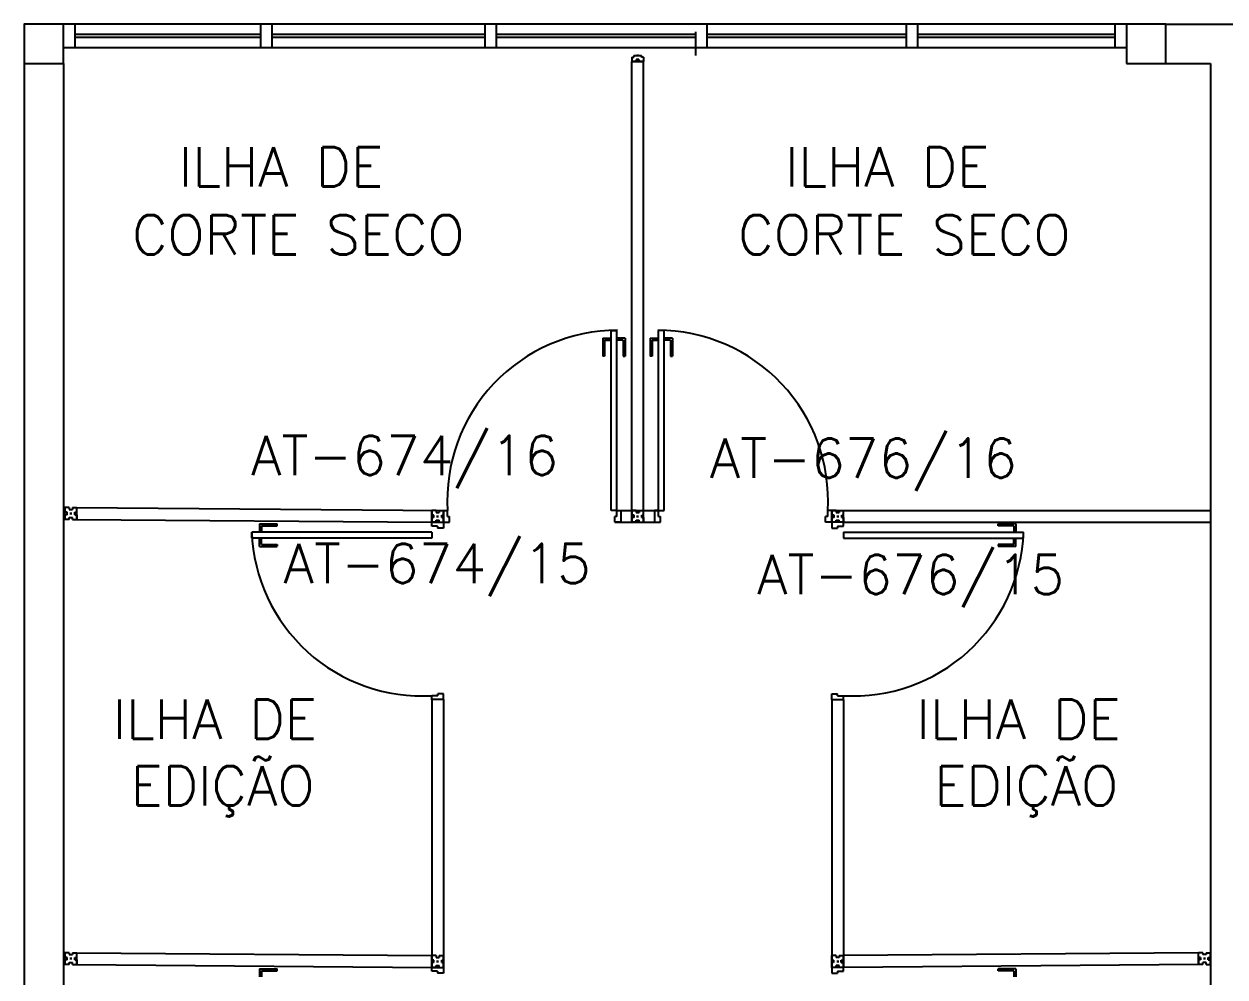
# Model space of a CAD drawing. Header units: millimetres. Extents: x 2552 to 3104, y 1319 to 1450.
# Drawn here: x 2759.27 to 2765.37, y 1346.9 to 1351.74 of the extents above; entities that cross this region are included whole.
import ezdxf

# ---------------------------------------------------------------- set-up
doc = ezdxf.new("R2010")
doc.units = ezdxf.units.MM
doc.linetypes.add('HIDDEN', pattern=[0.375, 0.25, -0.125])
for name, color, linetype in [('AR-DIV-EXI', 2, 'Continuous'), ('AR-EST-CNC', 3, 'Continuous'), ('AR-POR-PRJ', 1, 'HIDDEN'), ('AR-REV', 2, 'Continuous'), ('BI-POR-EXI', 2, 'Continuous'), ('TEXTO', 2, 'Continuous'), ('TEXTO-ENDEREÇO', 2, 'Continuous')]:
    doc.layers.add(name, color=color, linetype=linetype)
doc.styles.add('UNB-100', font='simplex.shx', dxfattribs={"height": 0.2})
doc.styles.add('UNB-100-1', font='simplex.shx', dxfattribs={"height": 0.2})

msp = doc.modelspace()

# ---------------------------------------------------------------- linework, layer by layer
at = {"layer": 'AR-DIV-EXI'}
for p, q in [((2762.353, 1349.2677), (2762.353, 1351.5477)), ((2762.413, 1349.2677), (2762.413, 1351.5477)), ((2759.4958, 1349.2823), (2759.4738, 1349.2823)), ((2759.4738, 1349.2823), (2759.4738, 1349.2583)), ((2759.4738, 1349.2823), (2759.4738, 1349.2613)), ((2759.4738, 1349.2223), (2759.4738, 1349.2823)), ((2759.4738, 1349.2613), (2759.4738, 1349.2793)), ((2759.4958, 1349.2823), (2759.4958, 1349.2723)), ((2759.4958, 1349.2723), (2759.5118, 1349.2723)), ((2759.5118, 1349.2823), (2759.5338, 1349.2823)), ((2759.5118, 1349.2823), (2759.5118, 1349.2723)), ((2759.5338, 1349.2223), (2759.5338, 1349.2823)), ((2759.5338, 1349.2583), (2759.5338, 1349.2823)), ((2759.5338, 1349.2819), (2761.3969, 1349.2677)), ((2761.359, 1349.2677), (2761.337, 1349.2677)), ((2761.337, 1349.2677), (2761.337, 1349.2437)), ((2761.337, 1349.2677), (2761.337, 1349.2467)), ((2761.337, 1349.2077), (2761.337, 1349.2677)), ((2761.337, 1349.2467), (2761.337, 1349.2647)), ((2761.359, 1349.2677), (2761.359, 1349.2577)), ((2761.375, 1349.2677), (2761.397, 1349.2677)), ((2761.375, 1349.2677), (2761.375, 1349.2577)), ((2762.2976, 1349.2677), (2762.4884, 1349.2677)), ((2762.375, 1349.2677), (2762.353, 1349.2677)), ((2762.353, 1349.2677), (2762.353, 1349.2437)), ((2762.353, 1349.2677), (2762.353, 1349.2467)), ((2762.353, 1349.2077), (2762.353, 1349.2677)), ((2762.353, 1349.2467), (2762.353, 1349.2647)), ((2762.375, 1349.2677), (2762.375, 1349.2577)), ((2762.391, 1349.2677), (2762.413, 1349.2677)), ((2762.391, 1349.2677), (2762.391, 1349.2577)), ((2762.413, 1349.2077), (2762.413, 1349.2677)), ((2762.413, 1349.2437), (2762.413, 1349.2677)), ((2763.3909, 1349.2677), (2763.3689, 1349.2677)), ((2763.3689, 1349.2677), (2765.2922, 1349.2677)), ((2763.3909, 1349.2677), (2763.3909, 1349.2577)), ((2763.4069, 1349.2677), (2763.4289, 1349.2677)), ((2763.4069, 1349.2677), (2763.4069, 1349.2577)), ((2763.4289, 1349.2077), (2763.4289, 1349.2677)), ((2763.4289, 1349.2437), (2763.4289, 1349.2677)), ((2759.4853, 1349.2583), (2759.4738, 1349.2583)), ((2759.4833, 1349.2583), (2759.4738, 1349.2583)), ((2759.4738, 1349.2473), (2759.4738, 1349.2573)), ((2759.4738, 1349.2223), (2759.4738, 1349.2463)), ((2759.4853, 1349.2463), (2759.4738, 1349.2463)), ((2759.4833, 1349.2463), (2759.4738, 1349.2463)), ((2759.4738, 1349.2433), (2759.4738, 1349.2253)), ((2759.4958, 1349.2223), (2759.4738, 1349.2223)), ((2759.4833, 1349.2583), (2759.4833, 1349.2463)), ((2759.4853, 1349.2463), (2759.4853, 1349.2583)), ((2759.4958, 1349.2323), (2759.5118, 1349.2323)), ((2759.4958, 1349.2223), (2759.4958, 1349.2323)), ((2759.4987, 1349.2523), (2759.5089, 1349.2523)), ((2759.5089, 1349.2523), (2759.4987, 1349.2523)), ((2759.4987, 1349.2523), (2759.5089, 1349.2523)), ((2759.5089, 1349.2523), (2759.4987, 1349.2523)), ((2759.5038, 1349.2574), (2759.5038, 1349.2472)), ((2759.5038, 1349.2472), (2759.5038, 1349.2574)), ((2759.5038, 1349.2574), (2759.5038, 1349.2472)), ((2759.5118, 1349.2223), (2759.5118, 1349.2323)), ((2759.5118, 1349.2223), (2759.5338, 1349.2223)), ((2759.5243, 1349.2583), (2759.5338, 1349.2583)), ((2759.5243, 1349.2583), (2759.5243, 1349.2463)), ((2759.5243, 1349.2463), (2759.5243, 1349.2583)), ((2759.5243, 1349.2583), (2759.5338, 1349.2583)), ((2759.5243, 1349.2463), (2759.5338, 1349.2463)), ((2759.5243, 1349.2463), (2759.5338, 1349.2463)), ((2759.5338, 1349.2473), (2759.5338, 1349.2573)), ((2759.5338, 1349.2463), (2759.5338, 1349.2223)), ((2759.5338, 1349.2223), (2761.337, 1349.2077)), ((2761.3485, 1349.2437), (2761.337, 1349.2437)), ((2761.3465, 1349.2437), (2761.337, 1349.2437)), ((2761.337, 1349.2327), (2761.337, 1349.2427)), ((2761.337, 1349.2077), (2761.337, 1349.2317)), ((2761.3485, 1349.2317), (2761.337, 1349.2317)), ((2761.3465, 1349.2317), (2761.337, 1349.2317)), ((2761.3465, 1349.2437), (2761.3465, 1349.2317)), ((2761.3485, 1349.2317), (2761.3485, 1349.2437)), ((2761.359, 1349.2577), (2761.375, 1349.2577)), ((2761.359, 1349.2177), (2761.375, 1349.2177)), ((2761.359, 1349.2077), (2761.359, 1349.2177)), ((2761.3619, 1349.2377), (2761.3721, 1349.2377)), ((2761.3721, 1349.2377), (2761.3619, 1349.2377)), ((2761.3619, 1349.2377), (2761.3721, 1349.2377)), ((2761.3721, 1349.2377), (2761.3619, 1349.2377)), ((2761.367, 1349.2428), (2761.367, 1349.2326)), ((2761.367, 1349.2326), (2761.367, 1349.2428)), ((2761.367, 1349.2428), (2761.367, 1349.2326)), ((2761.375, 1349.2077), (2761.375, 1349.2177)), ((2761.3875, 1349.2437), (2761.397, 1349.2437)), ((2761.3875, 1349.2437), (2761.3875, 1349.2317)), ((2761.3875, 1349.2317), (2761.3875, 1349.2437)), ((2761.3875, 1349.2437), (2761.397, 1349.2437)), ((2761.3875, 1349.2317), (2761.397, 1349.2317)), ((2761.3875, 1349.2317), (2761.397, 1349.2317)), ((2762.2676, 1349.2077), (2762.4983, 1349.2077)), ((2762.3645, 1349.2437), (2762.353, 1349.2437)), ((2762.3625, 1349.2437), (2762.353, 1349.2437)), ((2762.353, 1349.2327), (2762.353, 1349.2427)), ((2762.353, 1349.2077), (2762.353, 1349.2317)), ((2762.3645, 1349.2317), (2762.353, 1349.2317)), ((2762.3625, 1349.2317), (2762.353, 1349.2317)), ((2762.353, 1349.2287), (2762.353, 1349.2107)), ((2762.375, 1349.2077), (2762.353, 1349.2077)), ((2762.3625, 1349.2437), (2762.3625, 1349.2317)), ((2762.3645, 1349.2317), (2762.3645, 1349.2437)), ((2762.375, 1349.2577), (2762.391, 1349.2577)), ((2762.375, 1349.2177), (2762.391, 1349.2177)), ((2762.375, 1349.2077), (2762.375, 1349.2177)), ((2762.3779, 1349.2377), (2762.3881, 1349.2377)), ((2762.3881, 1349.2377), (2762.3779, 1349.2377)), ((2762.3779, 1349.2377), (2762.3881, 1349.2377)), ((2762.3881, 1349.2377), (2762.3779, 1349.2377)), ((2762.383, 1349.2428), (2762.383, 1349.2326)), ((2762.383, 1349.2326), (2762.383, 1349.2428)), ((2762.383, 1349.2428), (2762.383, 1349.2326)), ((2762.391, 1349.2077), (2762.391, 1349.2177)), ((2762.391, 1349.2077), (2762.413, 1349.2077)), ((2762.4035, 1349.2437), (2762.413, 1349.2437)), ((2762.4035, 1349.2437), (2762.4035, 1349.2317)), ((2762.4035, 1349.2317), (2762.4035, 1349.2437)), ((2762.4035, 1349.2437), (2762.413, 1349.2437)), ((2762.4035, 1349.2317), (2762.413, 1349.2317)), ((2762.4035, 1349.2317), (2762.413, 1349.2317)), ((2762.413, 1349.2327), (2762.413, 1349.2427)), ((2762.413, 1349.2317), (2762.413, 1349.2077)), ((2763.3804, 1349.2437), (2763.3689, 1349.2437)), ((2763.3784, 1349.2437), (2763.3689, 1349.2437)), ((2763.3804, 1349.2317), (2763.3689, 1349.2317)), ((2763.3784, 1349.2317), (2763.3689, 1349.2317)), ((2763.4289, 1349.2077), (2763.3689, 1349.2077)), ((2763.3784, 1349.2437), (2763.3784, 1349.2317)), ((2763.3804, 1349.2317), (2763.3804, 1349.2437)), ((2763.3909, 1349.2577), (2763.4069, 1349.2577)), ((2763.3909, 1349.2177), (2763.4069, 1349.2177)), ((2763.3909, 1349.2077), (2763.3909, 1349.2177)), ((2763.3938, 1349.2377), (2763.404, 1349.2377)), ((2763.404, 1349.2377), (2763.3938, 1349.2377)), ((2763.3938, 1349.2377), (2763.404, 1349.2377)), ((2763.404, 1349.2377), (2763.3938, 1349.2377)), ((2763.3989, 1349.2428), (2763.3989, 1349.2326)), ((2763.3989, 1349.2326), (2763.3989, 1349.2428)), ((2763.3989, 1349.2428), (2763.3989, 1349.2326)), ((2763.4069, 1349.2077), (2763.4069, 1349.2177)), ((2763.4194, 1349.2437), (2763.4289, 1349.2437)), ((2763.4194, 1349.2437), (2763.4194, 1349.2317)), ((2763.4194, 1349.2317), (2763.4194, 1349.2437)), ((2763.4194, 1349.2437), (2763.4289, 1349.2437)), ((2763.4194, 1349.2317), (2763.4289, 1349.2317)), ((2763.4194, 1349.2317), (2763.4289, 1349.2317)), ((2763.4289, 1349.2327), (2763.4289, 1349.2427)), ((2763.4289, 1349.2317), (2763.4289, 1349.2077)), ((2763.4289, 1349.2077), (2765.2922, 1349.2077)), ((2761.337, 1348.3069), (2761.337, 1346.9477)), ((2761.397, 1348.3071), (2761.397, 1346.9477)), ((2763.3689, 1348.3071), (2763.3689, 1346.9477)), ((2763.4289, 1348.3069), (2763.4289, 1346.9477)), ((2759.4958, 1347.0223), (2759.4738, 1347.0223)), ((2759.4738, 1347.0223), (2759.4738, 1346.9983)), ((2759.4738, 1347.0223), (2759.4738, 1347.0013)), ((2759.4738, 1346.9623), (2759.4738, 1347.0223)), ((2759.4738, 1347.0013), (2759.4738, 1347.0193)), ((2759.4958, 1347.0223), (2759.4958, 1347.0123)), ((2759.4958, 1347.0123), (2759.5118, 1347.0123)), ((2759.5118, 1347.0223), (2759.5338, 1347.0223)), ((2759.5118, 1347.0223), (2759.5118, 1347.0123)), ((2759.5338, 1346.9623), (2759.5338, 1347.0223)), ((2759.5338, 1346.9983), (2759.5338, 1347.0223)), ((2759.5338, 1347.0218), (2761.337, 1347.0076)), ((2761.359, 1347.0077), (2761.337, 1347.0077)), ((2761.337, 1347.0077), (2761.337, 1346.9837)), ((2761.337, 1347.0077), (2761.337, 1346.9867)), ((2761.337, 1346.9477), (2761.337, 1347.0077)), ((2761.337, 1346.9867), (2761.337, 1347.0047)), ((2761.359, 1347.0077), (2761.359, 1346.9977)), ((2761.375, 1347.0077), (2761.397, 1347.0077)), ((2761.375, 1347.0077), (2761.375, 1346.9977)), ((2761.397, 1346.9477), (2761.397, 1347.0077)), ((2761.397, 1346.9837), (2761.397, 1347.0077)), ((2763.3689, 1346.9477), (2763.3689, 1347.0077)), ((2763.3909, 1347.0077), (2763.3689, 1347.0077)), ((2763.3689, 1346.9837), (2763.3689, 1347.0077)), ((2763.3909, 1347.0077), (2763.3909, 1346.9977)), ((2763.4069, 1347.0077), (2763.4289, 1347.0077)), ((2763.4069, 1347.0077), (2763.4069, 1346.9977)), ((2765.2322, 1347.0218), (2763.4289, 1347.0076)), ((2763.4289, 1347.0077), (2763.4289, 1346.9837)), ((2763.4289, 1347.0077), (2763.4289, 1346.9867)), ((2763.4289, 1346.9477), (2763.4289, 1347.0077)), ((2763.4289, 1346.9867), (2763.4289, 1347.0047)), ((2765.2322, 1346.9623), (2765.2322, 1347.0223)), ((2765.2542, 1347.0223), (2765.2322, 1347.0223)), ((2765.2322, 1346.9983), (2765.2322, 1347.0223)), ((2765.2542, 1347.0223), (2765.2542, 1347.0123)), ((2765.2702, 1347.0123), (2765.2542, 1347.0123)), ((2765.2702, 1347.0223), (2765.2922, 1347.0223)), ((2765.2702, 1347.0223), (2765.2702, 1347.0123)), ((2765.2922, 1347.0223), (2765.2922, 1346.9983)), ((2765.2922, 1347.0223), (2765.2922, 1347.0013)), ((2765.2922, 1346.9623), (2765.2922, 1347.0223)), ((2765.2922, 1347.0013), (2765.2922, 1347.0193)), ((2759.4853, 1346.9983), (2759.4738, 1346.9983)), ((2759.4833, 1346.9983), (2759.4738, 1346.9983)), ((2759.4738, 1346.9873), (2759.4738, 1346.9973)), ((2759.4738, 1346.9623), (2759.4738, 1346.9863)), ((2759.4853, 1346.9863), (2759.4738, 1346.9863)), ((2759.4833, 1346.9863), (2759.4738, 1346.9863)), ((2759.4738, 1346.9833), (2759.4738, 1346.9653)), ((2759.4958, 1346.9623), (2759.4738, 1346.9623)), ((2759.4833, 1346.9983), (2759.4833, 1346.9863)), ((2759.4853, 1346.9863), (2759.4853, 1346.9983)), ((2759.4958, 1346.9723), (2759.5118, 1346.9723)), ((2759.4958, 1346.9623), (2759.4958, 1346.9723)), ((2759.4987, 1346.9923), (2759.5089, 1346.9923)), ((2759.5089, 1346.9923), (2759.4987, 1346.9923)), ((2759.4987, 1346.9923), (2759.5089, 1346.9923)), ((2759.5089, 1346.9923), (2759.4987, 1346.9923)), ((2759.5038, 1346.9974), (2759.5038, 1346.9872)), ((2759.5038, 1346.9872), (2759.5038, 1346.9974)), ((2759.5038, 1346.9974), (2759.5038, 1346.9872)), ((2759.5118, 1346.9623), (2759.5118, 1346.9723)), ((2759.5118, 1346.9623), (2759.5338, 1346.9623)), ((2759.5243, 1346.9983), (2759.5338, 1346.9983)), ((2759.5243, 1346.9983), (2759.5243, 1346.9863)), ((2759.5243, 1346.9863), (2759.5243, 1346.9983)), ((2759.5243, 1346.9983), (2759.5338, 1346.9983)), ((2759.5243, 1346.9863), (2759.5338, 1346.9863)), ((2759.5243, 1346.9863), (2759.5338, 1346.9863)), ((2759.5338, 1346.9873), (2759.5338, 1346.9973)), ((2759.5338, 1346.9863), (2759.5338, 1346.9623)), ((2759.5338, 1346.9618), (2761.337, 1346.9476)), ((2761.3485, 1346.9837), (2761.337, 1346.9837)), ((2761.3465, 1346.9837), (2761.337, 1346.9837)), ((2761.337, 1346.9727), (2761.337, 1346.9827)), ((2761.337, 1346.9477), (2761.337, 1346.9717)), ((2761.3485, 1346.9717), (2761.337, 1346.9717)), ((2761.3465, 1346.9717), (2761.337, 1346.9717)), ((2761.337, 1346.9687), (2761.337, 1346.9507)), ((2761.3465, 1346.9837), (2761.3465, 1346.9717)), ((2761.3485, 1346.9717), (2761.3485, 1346.9837)), ((2761.359, 1346.9977), (2761.375, 1346.9977)), ((2761.359, 1346.9577), (2761.375, 1346.9577)), ((2761.359, 1346.9477), (2761.359, 1346.9577)), ((2761.3619, 1346.9777), (2761.3721, 1346.9777)), ((2761.3721, 1346.9777), (2761.3619, 1346.9777)), ((2761.3619, 1346.9777), (2761.3721, 1346.9777)), ((2761.3721, 1346.9777), (2761.3619, 1346.9777)), ((2761.367, 1346.9828), (2761.367, 1346.9726)), ((2761.367, 1346.9726), (2761.367, 1346.9828)), ((2761.367, 1346.9828), (2761.367, 1346.9726)), ((2761.375, 1346.9477), (2761.375, 1346.9577)), ((2761.3875, 1346.9837), (2761.397, 1346.9837)), ((2761.3875, 1346.9837), (2761.3875, 1346.9717)), ((2761.3875, 1346.9717), (2761.3875, 1346.9837)), ((2761.3875, 1346.9837), (2761.397, 1346.9837)), ((2761.3875, 1346.9717), (2761.397, 1346.9717)), ((2761.3875, 1346.9717), (2761.397, 1346.9717)), ((2761.397, 1346.9727), (2761.397, 1346.9827)), ((2761.397, 1346.9717), (2761.397, 1346.9477)), ((2763.3784, 1346.9837), (2763.3689, 1346.9837)), ((2763.3784, 1346.9837), (2763.3689, 1346.9837)), ((2763.3689, 1346.9727), (2763.3689, 1346.9827)), ((2763.3784, 1346.9717), (2763.3689, 1346.9717)), ((2763.3784, 1346.9717), (2763.3689, 1346.9717)), ((2763.3689, 1346.9717), (2763.3689, 1346.9477)), ((2763.3784, 1346.9837), (2763.3784, 1346.9717)), ((2763.3784, 1346.9717), (2763.3784, 1346.9837)), ((2763.4069, 1346.9977), (2763.3909, 1346.9977)), ((2763.4069, 1346.9577), (2763.3909, 1346.9577)), ((2763.3909, 1346.9477), (2763.3909, 1346.9577)), ((2763.404, 1346.9777), (2763.3938, 1346.9777)), ((2763.3938, 1346.9777), (2763.404, 1346.9777)), ((2763.404, 1346.9777), (2763.3938, 1346.9777)), ((2763.3938, 1346.9777), (2763.404, 1346.9777)), ((2763.3989, 1346.9828), (2763.3989, 1346.9726)), ((2763.3989, 1346.9726), (2763.3989, 1346.9828)), ((2763.3989, 1346.9828), (2763.3989, 1346.9726)), ((2763.4069, 1346.9477), (2763.4069, 1346.9577)), ((2763.4174, 1346.9717), (2763.4174, 1346.9837)), ((2763.4174, 1346.9837), (2763.4289, 1346.9837)), ((2763.4174, 1346.9717), (2763.4289, 1346.9717)), ((2763.4194, 1346.9837), (2763.4289, 1346.9837)), ((2763.4194, 1346.9837), (2763.4194, 1346.9717)), ((2763.4194, 1346.9717), (2763.4289, 1346.9717)), ((2763.4289, 1346.9727), (2763.4289, 1346.9827)), ((2763.4289, 1346.9477), (2763.4289, 1346.9717)), ((2763.4289, 1346.9687), (2763.4289, 1346.9507)), ((2765.2322, 1346.9618), (2763.4289, 1346.9476)), ((2765.2417, 1346.9983), (2765.2322, 1346.9983)), ((2765.2417, 1346.9983), (2765.2322, 1346.9983)), ((2765.2322, 1346.9873), (2765.2322, 1346.9973)), ((2765.2417, 1346.9863), (2765.2322, 1346.9863)), ((2765.2417, 1346.9863), (2765.2322, 1346.9863)), ((2765.2322, 1346.9863), (2765.2322, 1346.9623)), ((2765.2542, 1346.9623), (2765.2322, 1346.9623)), ((2765.2417, 1346.9983), (2765.2417, 1346.9863)), ((2765.2417, 1346.9863), (2765.2417, 1346.9983)), ((2765.2702, 1346.9723), (2765.2542, 1346.9723)), ((2765.2542, 1346.9623), (2765.2542, 1346.9723)), ((2765.2673, 1346.9923), (2765.2571, 1346.9923)), ((2765.2571, 1346.9923), (2765.2673, 1346.9923)), ((2765.2673, 1346.9923), (2765.2571, 1346.9923)), ((2765.2571, 1346.9923), (2765.2673, 1346.9923)), ((2765.2622, 1346.9974), (2765.2622, 1346.9872)), ((2765.2622, 1346.9872), (2765.2622, 1346.9974)), ((2765.2622, 1346.9974), (2765.2622, 1346.9872)), ((2765.2702, 1346.9623), (2765.2702, 1346.9723)), ((2765.2702, 1346.9623), (2765.2922, 1346.9623)), ((2765.2807, 1346.9863), (2765.2807, 1346.9983)), ((2765.2807, 1346.9983), (2765.2922, 1346.9983)), ((2765.2807, 1346.9863), (2765.2922, 1346.9863)), ((2765.2827, 1346.9983), (2765.2922, 1346.9983)), ((2765.2827, 1346.9983), (2765.2827, 1346.9863)), ((2765.2827, 1346.9863), (2765.2922, 1346.9863)), ((2765.2922, 1346.9873), (2765.2922, 1346.9973)), ((2765.2922, 1346.9623), (2765.2922, 1346.9863)), ((2765.2922, 1346.9833), (2765.2922, 1346.9653))]:
    msp.add_line(p, q, dxfattribs=at)
at = {"layer": 'AR-EST-CNC'}
for points in [[(2759.2661, 1351.5377), (2759.4661, 1351.5377), (2759.4661, 1351.7377), (2759.2661, 1351.7377)], [(2764.8661, 1351.5377), (2765.0661, 1351.5377), (2765.0661, 1351.7377), (2764.8661, 1351.7377)]]:
    msp.add_lwpolyline(points, close=True, dxfattribs=at)
at = {"layer": 'AR-POR-PRJ', "linetype": 'Continuous'}
for p, q in [((2762.2054, 1350.1419), (2762.2054, 1350.0519)), ((2762.2054, 1350.1419), (2762.2455, 1350.1419)), ((2762.2154, 1350.1319), (2762.2154, 1350.0519)), ((2762.2154, 1350.1319), (2762.2455, 1350.1319)), ((2762.3201, 1350.1419), (2762.28, 1350.1419)), ((2762.3101, 1350.1319), (2762.28, 1350.1319)), ((2762.3101, 1350.1319), (2762.3101, 1350.0519)), ((2762.3201, 1350.1419), (2762.3201, 1350.0519)), ((2762.4459, 1350.1419), (2762.4459, 1350.0519)), ((2762.4459, 1350.1419), (2762.4859, 1350.1419)), ((2762.4559, 1350.1319), (2762.4559, 1350.0519)), ((2762.4559, 1350.1319), (2762.4859, 1350.1319)), ((2762.5605, 1350.1419), (2762.5205, 1350.1419)), ((2762.5505, 1350.1319), (2762.5205, 1350.1319)), ((2762.5505, 1350.1319), (2762.5505, 1350.0519)), ((2762.5605, 1350.1419), (2762.5605, 1350.0519)), ((2762.2154, 1350.0519), (2762.2056, 1350.0519)), ((2762.3101, 1350.0519), (2762.3199, 1350.0519)), ((2762.4559, 1350.0519), (2762.446, 1350.0519)), ((2762.5505, 1350.0519), (2762.5604, 1350.0519)), ((2760.4626, 1349.2001), (2760.5526, 1349.2001)), ((2760.4626, 1349.2001), (2760.4626, 1349.1601)), ((2760.5526, 1349.1901), (2760.5526, 1349.2)), ((2764.3034, 1349.2001), (2764.2134, 1349.2001)), ((2764.2134, 1349.1901), (2764.2134, 1349.2)), ((2764.3034, 1349.2001), (2764.3034, 1349.1601)), ((2760.4726, 1349.1901), (2760.5526, 1349.1901)), ((2760.4726, 1349.1901), (2760.4726, 1349.1601)), ((2764.2934, 1349.1901), (2764.2134, 1349.1901)), ((2764.2934, 1349.1901), (2764.2934, 1349.1601)), ((2760.4626, 1349.0855), (2760.4626, 1349.1255)), ((2760.4626, 1349.0855), (2760.5526, 1349.0855)), ((2760.4726, 1349.0955), (2760.4726, 1349.1255)), ((2760.4726, 1349.0955), (2760.5526, 1349.0955)), ((2760.5526, 1349.0955), (2760.5526, 1349.0856)), ((2764.2134, 1349.0955), (2764.2134, 1349.0856)), ((2764.2934, 1349.0955), (2764.2134, 1349.0955)), ((2764.3034, 1349.0855), (2764.2134, 1349.0855)), ((2764.2934, 1349.0955), (2764.2934, 1349.1255)), ((2764.3034, 1349.0855), (2764.3034, 1349.1255)), ((2764.3034, 1346.9402), (2764.2134, 1346.9402)), ((2764.2134, 1346.9302), (2764.2134, 1346.94)), ((2764.2934, 1346.9302), (2764.2134, 1346.9302)), ((2764.2934, 1346.9302), (2764.2934, 1346.9001)), ((2764.3034, 1346.9402), (2764.3034, 1346.9001))]:
    msp.add_line(p, q, dxfattribs=at)
for centre, start, end in [((2762.2808, 1349.3173), 90, 183.32145), ((2762.4852, 1349.3173), 356.67855, 90), ((2761.2874, 1349.1908), 182.19955, 273.32145), ((2763.4786, 1349.1908), 266.67855, 357.80045)]:
    msp.add_arc(centre, 0.8651, start, end, dxfattribs=at)
at = {"layer": 'AR-REV'}
for p, q in [((2765.0661, 1351.7377), (2765.6682, 1351.7377)), ((2759.2661, 1351.5377), (2759.2661, 1343.3459)), ((2759.4661, 1351.5377), (2759.4661, 1343.3459)), ((2765.0661, 1351.5377), (2765.2922, 1351.5377)), ((2765.2922, 1351.5377), (2765.2922, 1343.3477))]:
    msp.add_line(p, q, dxfattribs=at)
at = {"layer": 'BI-POR-EXI'}
for p, q in [((2759.5261, 1351.7377), (2759.4661, 1351.7377)), ((2760.4667, 1351.7377), (2759.5261, 1351.7377)), ((2759.5261, 1351.6177), (2759.5261, 1351.7377)), ((2760.4667, 1351.7377), (2760.4667, 1351.6177)), ((2760.5267, 1351.7377), (2760.4667, 1351.7377)), ((2760.5267, 1351.6177), (2760.5267, 1351.7377)), ((2761.6061, 1351.7377), (2760.5273, 1351.7377)), ((2761.6061, 1351.7377), (2761.6061, 1351.6177)), ((2761.6661, 1351.7377), (2761.6061, 1351.7377)), ((2761.6661, 1351.6177), (2761.6661, 1351.7377)), ((2762.6761, 1351.7377), (2761.6668, 1351.7377)), ((2762.7361, 1351.7377), (2762.6761, 1351.7377)), ((2762.7361, 1351.6177), (2762.7361, 1351.7377)), ((2763.7461, 1351.7377), (2762.7368, 1351.7377)), ((2763.7461, 1351.7377), (2763.7461, 1351.6177)), ((2763.8061, 1351.7377), (2763.7461, 1351.7377)), ((2763.8061, 1351.6177), (2763.8061, 1351.7377)), ((2764.806, 1351.7377), (2763.8068, 1351.7377)), ((2764.806, 1351.7377), (2764.806, 1351.6177)), ((2764.866, 1351.7377), (2764.806, 1351.7377)), ((2759.4661, 1351.5777), (2759.4661, 1351.6977)), ((2760.4667, 1351.6837), (2759.5261, 1351.6837)), ((2759.5261, 1351.6717), (2760.4667, 1351.6717)), ((2760.5267, 1351.6717), (2761.6061, 1351.6717)), ((2761.6061, 1351.6837), (2760.5273, 1351.6837)), ((2761.6661, 1351.6717), (2762.6761, 1351.6717)), ((2762.6761, 1351.6837), (2761.6668, 1351.6837)), ((2762.6761, 1351.6977), (2762.6761, 1351.5777)), ((2762.7361, 1351.6717), (2763.7461, 1351.6717)), ((2763.7461, 1351.6837), (2762.7368, 1351.6837)), ((2763.8061, 1351.6717), (2764.806, 1351.6717)), ((2764.806, 1351.6837), (2763.8068, 1351.6837)), ((2764.866, 1351.6977), (2764.866, 1351.5777)), ((2759.4661, 1351.6177), (2759.5261, 1351.6177)), ((2759.5261, 1351.6177), (2760.4667, 1351.6177)), ((2760.4667, 1351.6177), (2760.5267, 1351.6177)), ((2760.5267, 1351.6177), (2761.6061, 1351.6177)), ((2761.6061, 1351.6177), (2761.6661, 1351.6177)), ((2761.6661, 1351.6177), (2762.6761, 1351.6177)), ((2762.363, 1351.5777), (2762.363, 1351.5697)), ((2762.363, 1351.5777), (2762.3838, 1351.5777)), ((2762.3768, 1351.5777), (2762.387, 1351.5777)), ((2762.3779, 1351.5777), (2762.3881, 1351.5777)), ((2762.3819, 1351.5828), (2762.3819, 1351.5726)), ((2762.383, 1351.5828), (2762.383, 1351.5726)), ((2762.3838, 1351.5777), (2762.403, 1351.5777)), ((2762.403, 1351.5697), (2762.403, 1351.5777)), ((2762.6761, 1351.6177), (2762.7361, 1351.6177)), ((2762.7361, 1351.6177), (2763.7461, 1351.6177)), ((2763.7461, 1351.6177), (2763.8061, 1351.6177)), ((2763.8061, 1351.6177), (2764.806, 1351.6177)), ((2764.806, 1351.6177), (2764.866, 1351.6177)), ((2762.4119, 1351.5477), (2762.3519, 1351.5477)), ((2762.3519, 1351.5477), (2762.3729, 1351.5477)), ((2762.353, 1351.5697), (2762.353, 1351.5477)), ((2762.353, 1351.5697), (2762.363, 1351.5697)), ((2762.353, 1351.5477), (2762.413, 1351.5477)), ((2762.3729, 1351.5477), (2762.3549, 1351.5477)), ((2762.374, 1351.5477), (2762.356, 1351.5477)), ((2762.3759, 1351.5572), (2762.3879, 1351.5572)), ((2762.3759, 1351.5572), (2762.3759, 1351.5477)), ((2762.3869, 1351.5477), (2762.3769, 1351.5477)), ((2762.377, 1351.5572), (2762.377, 1351.5477)), ((2762.389, 1351.5572), (2762.377, 1351.5572)), ((2762.377, 1351.5552), (2762.377, 1351.5507)), ((2762.378, 1351.5477), (2762.388, 1351.5477)), ((2762.379, 1351.5572), (2762.387, 1351.5572)), ((2762.3879, 1351.5572), (2762.3879, 1351.5477)), ((2762.389, 1351.5572), (2762.389, 1351.5477)), ((2762.389, 1351.5552), (2762.389, 1351.5507)), ((2762.3909, 1351.5477), (2762.4089, 1351.5477)), ((2762.392, 1351.5477), (2762.41, 1351.5477)), ((2762.413, 1351.5697), (2762.403, 1351.5697)), ((2762.413, 1351.5697), (2762.413, 1351.5477)), ((2762.2476, 1350.1819), (2762.2776, 1350.1819)), ((2762.2476, 1349.2677), (2762.2476, 1350.1819)), ((2762.2776, 1349.2677), (2762.2776, 1350.1819)), ((2762.5184, 1350.1819), (2762.4884, 1350.1819)), ((2762.4884, 1349.2677), (2762.4884, 1350.1819)), ((2762.5184, 1349.2677), (2762.5184, 1350.1819)), ((2761.3969, 1349.2677), (2761.4171, 1349.2677)), ((2761.397, 1349.2077), (2761.397, 1349.2677)), ((2761.397, 1349.2437), (2761.397, 1349.2677)), ((2761.397, 1349.2672), (2761.397, 1349.2519)), ((2761.4171, 1349.2371), (2761.4171, 1349.2672)), ((2762.2776, 1349.2677), (2762.2476, 1349.2677)), ((2762.2776, 1349.2677), (2762.2976, 1349.2677)), ((2762.2776, 1349.2376), (2762.2776, 1349.2677)), ((2762.2976, 1349.2677), (2762.2976, 1349.2524)), ((2762.4884, 1349.2677), (2762.4683, 1349.2677)), ((2762.4683, 1349.2677), (2762.4683, 1349.2524)), ((2762.4884, 1349.2677), (2762.5184, 1349.2677)), ((2762.4884, 1349.2376), (2762.4884, 1349.2677)), ((2763.3488, 1349.2371), (2763.3488, 1349.2672)), ((2763.3689, 1349.2677), (2763.3489, 1349.2677)), ((2763.3689, 1349.2677), (2763.3689, 1349.2437)), ((2763.3689, 1349.2677), (2763.3689, 1349.2467)), ((2763.3689, 1349.2077), (2763.3689, 1349.2677)), ((2763.3689, 1349.2677), (2763.3689, 1349.2519)), ((2763.3689, 1349.2467), (2763.3689, 1349.2647)), ((2761.337, 1349.2287), (2761.337, 1349.2107)), ((2761.337, 1349.1876), (2761.337, 1349.2077)), ((2761.337, 1349.2077), (2761.3523, 1349.2077)), ((2761.359, 1349.2077), (2761.337, 1349.2077)), ((2761.352, 1349.2077), (2761.382, 1349.2077)), ((2761.375, 1349.2077), (2761.397, 1349.2077)), ((2761.382, 1349.2077), (2761.397, 1349.2077)), ((2761.397, 1349.2522), (2761.397, 1349.2227)), ((2761.397, 1349.2327), (2761.397, 1349.2427)), ((2761.397, 1349.2317), (2761.397, 1349.2077)), ((2761.397, 1349.2227), (2761.397, 1349.2077)), ((2761.397, 1349.2077), (2761.397, 1349.1777)), ((2761.397, 1349.2077), (2761.427, 1349.2077)), ((2761.397, 1349.2077), (2761.427, 1349.2077)), ((2761.4171, 1349.2371), (2761.427, 1349.2371)), ((2761.427, 1349.2077), (2761.427, 1349.2371)), ((2762.2676, 1349.2077), (2762.2676, 1349.2376)), ((2762.2776, 1349.2376), (2762.2676, 1349.2376)), ((2762.2976, 1349.2077), (2762.2676, 1349.2077)), ((2762.2976, 1349.2527), (2762.2976, 1349.2227)), ((2762.2976, 1349.2227), (2762.2976, 1349.2077)), ((2762.4683, 1349.2527), (2762.4683, 1349.2227)), ((2762.4683, 1349.2227), (2762.4683, 1349.2077)), ((2762.4683, 1349.2077), (2762.4983, 1349.2077)), ((2762.4884, 1349.2376), (2762.4983, 1349.2376)), ((2762.4983, 1349.2077), (2762.4983, 1349.2376)), ((2763.3488, 1349.2371), (2763.337, 1349.2371)), ((2763.337, 1349.2077), (2763.337, 1349.2371)), ((2763.3689, 1349.2077), (2763.337, 1349.2077)), ((2763.3689, 1349.2077), (2763.3389, 1349.2077)), ((2763.3689, 1349.2522), (2763.3689, 1349.2227)), ((2763.3689, 1349.2327), (2763.3689, 1349.2427)), ((2763.3689, 1349.2077), (2763.3689, 1349.2317)), ((2763.3689, 1349.2287), (2763.3689, 1349.2107)), ((2763.3689, 1349.2227), (2763.3689, 1349.2077)), ((2763.3689, 1349.2077), (2763.3689, 1349.1777)), ((2763.4289, 1349.1876), (2763.4289, 1349.2077)), ((2760.4226, 1349.1276), (2760.4226, 1349.1576)), ((2761.3368, 1349.1576), (2760.4226, 1349.1576)), ((2761.3368, 1349.1576), (2761.3368, 1349.1276)), ((2761.3671, 1349.1876), (2761.337, 1349.1876)), ((2761.3671, 1349.1876), (2761.3671, 1349.1777)), ((2761.397, 1349.1777), (2761.3671, 1349.1777)), ((2763.3689, 1349.1777), (2763.3988, 1349.1777)), ((2763.3988, 1349.1876), (2763.4289, 1349.1876)), ((2763.3988, 1349.1876), (2763.3988, 1349.1777)), ((2763.4291, 1349.1576), (2764.3434, 1349.1576)), ((2763.4291, 1349.1576), (2763.4291, 1349.1276)), ((2764.3434, 1349.1276), (2764.3434, 1349.1576)), ((2761.3368, 1349.1276), (2760.4226, 1349.1276)), ((2763.4291, 1349.1276), (2764.3434, 1349.1276)), ((2761.337, 1348.3069), (2761.337, 1348.3271)), ((2761.397, 1348.3071), (2761.337, 1348.3071)), ((2761.3676, 1348.3272), (2761.3375, 1348.3272)), ((2761.3676, 1348.3272), (2761.3676, 1348.3371)), ((2761.397, 1348.3371), (2761.3676, 1348.3371)), ((2761.397, 1348.3071), (2761.397, 1348.3371)), ((2761.397, 1348.3071), (2761.397, 1348.3371)), ((2763.3689, 1348.3071), (2763.3689, 1348.3371)), ((2763.3689, 1348.3371), (2763.3983, 1348.3371)), ((2763.3689, 1348.3071), (2763.3689, 1348.3371)), ((2763.3689, 1348.3071), (2763.4289, 1348.3071)), ((2763.3983, 1348.3272), (2763.3983, 1348.3371)), ((2763.3983, 1348.3272), (2763.4284, 1348.3272)), ((2763.4289, 1348.3069), (2763.4289, 1348.3271)), ((2761.337, 1346.9477), (2761.3523, 1346.9477)), ((2761.359, 1346.9477), (2761.337, 1346.9477)), ((2761.337, 1346.9277), (2761.337, 1346.9477)), ((2761.352, 1346.9477), (2761.382, 1346.9477)), ((2761.375, 1346.9477), (2761.397, 1346.9477)), ((2761.382, 1346.9477), (2761.397, 1346.9477)), ((2761.397, 1346.9477), (2761.397, 1346.9177)), ((2763.3689, 1346.9477), (2763.3689, 1346.9177)), ((2763.4289, 1346.9477), (2763.3689, 1346.9477)), ((2763.4289, 1346.9277), (2763.4289, 1346.9477)), ((2761.3671, 1346.9277), (2761.337, 1346.9277)), ((2761.3671, 1346.9277), (2761.3671, 1346.9177)), ((2761.397, 1346.9177), (2761.3671, 1346.9177)), ((2763.3689, 1346.9177), (2763.3988, 1346.9177)), ((2763.3988, 1346.9277), (2763.4289, 1346.9277)), ((2763.3988, 1346.9277), (2763.3988, 1346.9177))]:
    msp.add_line(p, q, dxfattribs=at)
at = {"layer": 'BI-POR-EXI', "color": 1}
for p, q in [((2760.4626, 1346.9402), (2760.5526, 1346.9402)), ((2760.4626, 1346.9402), (2760.4626, 1346.9001)), ((2760.4726, 1346.9302), (2760.5526, 1346.9302)), ((2760.4726, 1346.9302), (2760.4726, 1346.9001)), ((2760.5526, 1346.9302), (2760.5526, 1346.94))]:
    msp.add_line(p, q, dxfattribs=at)

# ---------------------------------------------------------------- texts
at = {"layer": 'TEXTO', "style": 'UNB-100'}
for s, p in [('ILHA DE', (2760.0529, 1350.9128)), ('ILHA DE', (2763.1311, 1350.9128)), ('CORTE SECO', (2759.8152, 1350.5678)), ('CORTE SECO', (2762.8935, 1350.5678)), ('ILHA DE', (2759.7166, 1348.108)), ('ILHA DE', (2763.799, 1348.108)), ('EDIÇÃO', (2759.8075, 1347.7701)), ('EDIÇÃO', (2763.8899, 1347.7701))]:
    msp.add_text(s, height=0.2, dxfattribs=at).set_placement(p)
at = {"layer": 'TEXTO-ENDEREÇO', "style": 'UNB-100-1'}
for s, p in [('AT-674/16', (2760.419, 1349.4472)), ('AT-676/16', (2762.7498, 1349.4333)), ('AT-674/15', (2760.5848, 1348.899)), ('AT-676/15', (2762.9892, 1348.8426))]:
    msp.add_text(s, height=0.2, rotation=360, dxfattribs=at).set_placement(p)

doc.saveas('drawing.dxf')
